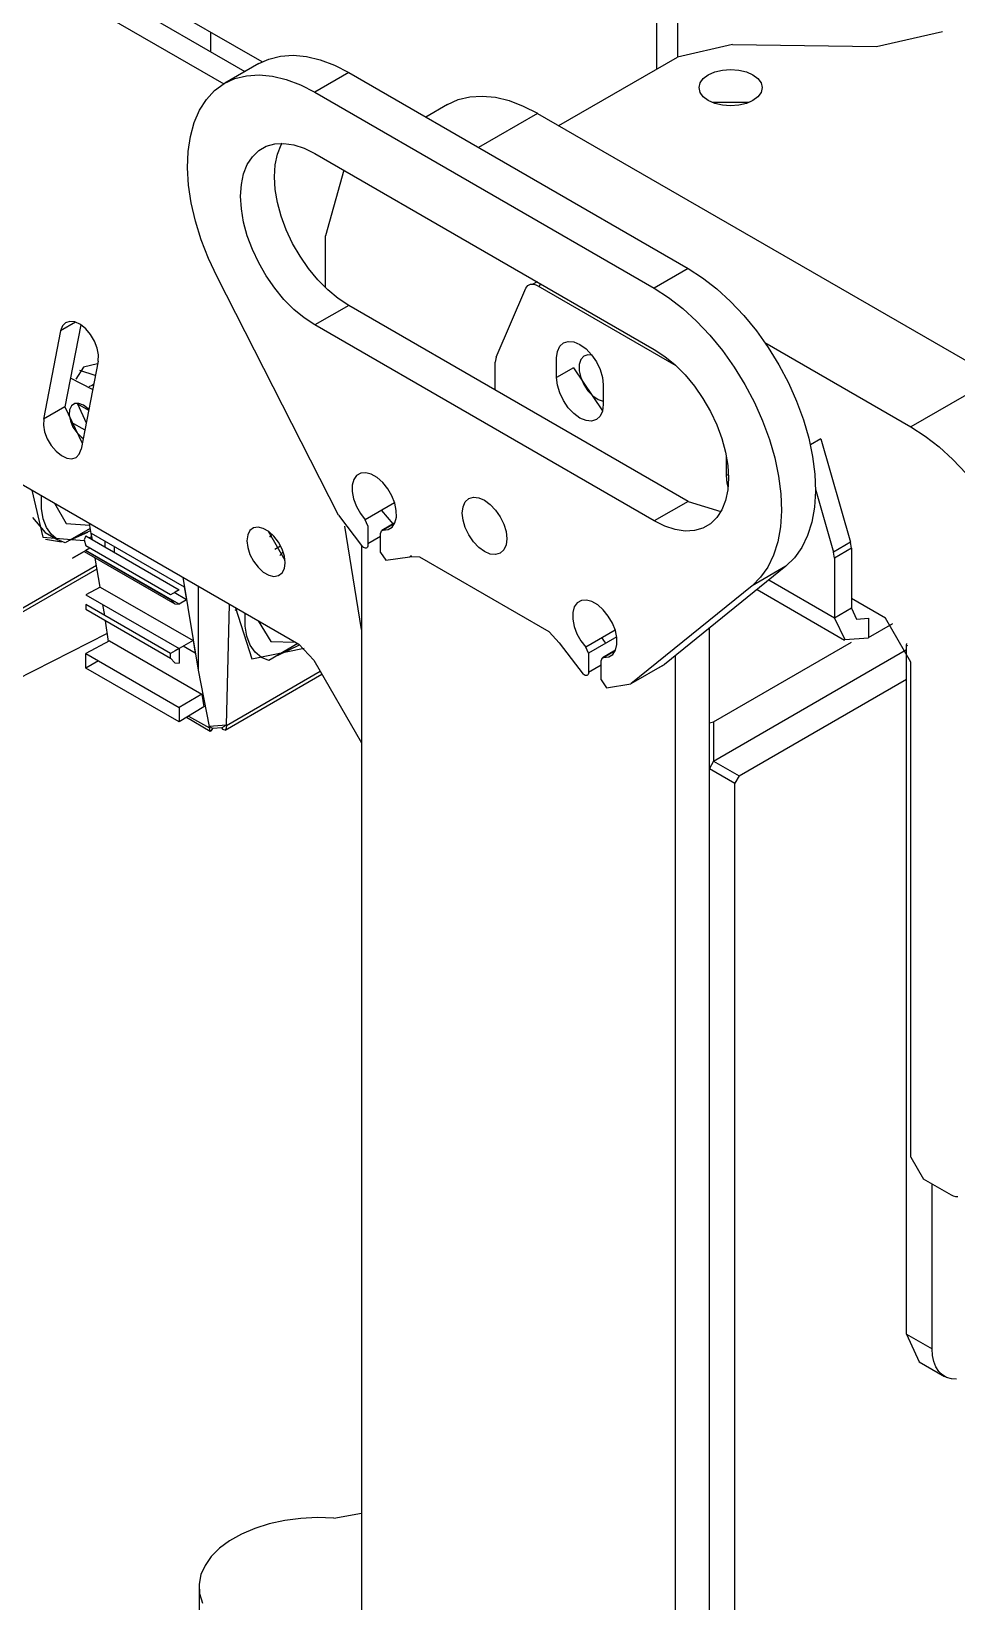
# Model space of a CAD drawing. Extents: x 0 to 258, y 0 to 184.
# Drawn here: x 17.11 to 24.82, y 37.22 to 50.3 of the extents above; entities that cross this region are included whole.
import ezdxf

# ---------------------------------------------------------------- set-up
doc = ezdxf.new("R2010")
doc.units = 0

msp = doc.modelspace()

# ---------------------------------------------------------------- linework, layer by layer
for p, q in [((6.067544, 52.860342), (19.340879, 45.197489)), ((22.497619, 51.846989), (22.497619, 50.089099)), ((22.320878, 51.74486), (22.320878, 49.987235)), ((19.035286, 50.048883), (17.371059, 51.009583)), ((17.371059, 50.642078), (18.716199, 49.865527)), ((17.5478, 50.744207), (18.892676, 49.967656)), ((18.608514, 50.131697), (18.608514, 50.295209)), ((24.154911, 50.175904), (24.705652, 50.302557)), ((19.188482, 50.096997), (19.293289, 50.104141)), ((19.293289, 50.104141), (19.404046, 50.093743)), ((22.95653, 50.194737), (22.497582, 50.089194)), ((22.956406, 50.194668), (24.154967, 50.175882)), ((19.007505, 50.034066), (18.724666, 49.870554)), ((19.007608, 50.033944), (19.090967, 50.072391)), ((19.090967, 50.072391), (19.188482, 50.096997)), ((19.404046, 50.093743), (19.519333, 50.065924)), ((19.519333, 50.065924), (19.63767, 50.021051)), ((19.63767, 50.021051), (19.757547, 49.959697)), ((21.507814, 49.517865), (22.497619, 50.089099)), ((22.808274, 49.965298), (22.871583, 49.980432)), ((22.871583, 49.980432), (22.939523, 49.985592)), ((22.939523, 49.985592), (23.007463, 49.980432)), ((23.007463, 49.980432), (23.070772, 49.965298)), ((18.639851, 49.80903), (18.719144, 49.867373)), ((18.719144, 49.867373), (18.808115, 49.909111)), ((18.808115, 49.909111), (18.90563, 49.933718)), ((18.90563, 49.933718), (19.010439, 49.940861)), ((19.010439, 49.940861), (19.121196, 49.930463)), ((19.121196, 49.930463), (19.236483, 49.902645)), ((19.236483, 49.902645), (19.35482, 49.857772)), ((19.35482, 49.857772), (19.474695, 49.796418)), ((19.757598, 49.959718), (19.474758, 49.79647)), ((19.757598, 49.959718), (22.58599, 48.326976)), ((22.677028, 49.834068), (22.68597, 49.873287)), ((22.68597, 49.873287), (22.712191, 49.909836)), ((22.712191, 49.909836), (22.753907, 49.941221)), ((22.753907, 49.941221), (22.808274, 49.965298)), ((23.070772, 49.965298), (23.125139, 49.941221)), ((23.125139, 49.941221), (23.166855, 49.909836)), ((23.166855, 49.909836), (23.193076, 49.873287)), ((23.193076, 49.873287), (23.202018, 49.834068)), ((18.514243, 49.645727), (18.571258, 49.734833)), ((18.571258, 49.734833), (18.639851, 49.80903)), ((19.474758, 49.79647), (22.303151, 48.163464)), ((20.580919, 49.694299), (20.669546, 49.73459)), ((20.669546, 49.73459), (20.766553, 49.758085)), ((20.766553, 49.758085), (20.870653, 49.764435)), ((20.870653, 49.764435), (20.980543, 49.75356)), ((20.980543, 49.75356), (21.094837, 49.725605)), ((21.094837, 49.725605), (21.2121, 49.680916)), ((22.68597, 49.794846), (22.677028, 49.834068)), ((22.712191, 49.758299), (22.68597, 49.794846)), ((22.753907, 49.726914), (22.712191, 49.758299)), ((22.808274, 49.702837), (22.753907, 49.726914)), ((23.094092, 49.711587), (22.784954, 49.711587)), ((23.125139, 49.726914), (23.070772, 49.702837)), ((23.166855, 49.758299), (23.125139, 49.726914)), ((23.193076, 49.794846), (23.166855, 49.758299)), ((23.202018, 49.834068), (23.193076, 49.794846)), ((18.469533, 49.542857), (18.514243, 49.645727)), ((20.58098, 49.694341), (20.399211, 49.589302)), ((21.330808, 49.619994), (20.838419, 49.335831)), ((21.2121, 49.680916), (21.330856, 49.620062)), ((21.330808, 49.619994), (25.14927, 47.415753)), ((22.871583, 49.687703), (22.808274, 49.702837)), ((22.939523, 49.682544), (22.871583, 49.687703)), ((23.007463, 49.687703), (22.939523, 49.682544)), ((23.070772, 49.702837), (23.007463, 49.687703)), ((18.437707, 49.427541), (18.469533, 49.542857)), ((18.41916, 49.301256), (18.437707, 49.427541)), ((19.007108, 49.30941), (19.069531, 49.345457)), ((19.069531, 49.345457), (19.140201, 49.36575)), ((19.140201, 49.36575), (19.217679, 49.369878)), ((19.163892, 49.278875), (19.194742, 49.356577)), ((19.194742, 49.356577), (19.202151, 49.370362)), ((19.217679, 49.369878), (19.30039, 49.35776)), ((19.30039, 49.35776), (19.386652, 49.329632)), ((19.386652, 49.329632), (19.474703, 49.286071)), ((18.414159, 49.165623), (18.41916, 49.301256)), ((18.88105, 49.115593), (18.911898, 49.193295)), ((18.911898, 49.193295), (18.954205, 49.258343)), ((18.954205, 49.258343), (19.007108, 49.30941)), ((19.138836, 49.092053), (19.145133, 49.190096)), ((19.145133, 49.190096), (19.163892, 49.278875)), ((19.474758, 49.28609), (22.303151, 47.653348)), ((18.422731, 49.022375), (18.414159, 49.165623)), ((18.862291, 49.026814), (18.88105, 49.115593)), ((19.145133, 48.986735), (19.138836, 49.092053)), ((19.717145, 49.146107), (19.563092, 48.59933)), ((18.444798, 48.873351), (18.422731, 49.022375)), ((18.855994, 48.92877), (18.862291, 49.026814)), ((18.862291, 48.823453), (18.855994, 48.92877)), ((19.163892, 48.876293), (19.145133, 48.986735)), ((18.480053, 48.720459), (18.444798, 48.873351)), ((18.88105, 48.713011), (18.862291, 48.823453)), ((19.194742, 48.762972), (19.163892, 48.876293)), ((18.528054, 48.565662), (18.480053, 48.720459)), ((18.911898, 48.59969), (18.88105, 48.713011)), ((19.237049, 48.649077), (19.194742, 48.762972)), ((18.588186, 48.410939), (18.528054, 48.565662)), ((18.954205, 48.485798), (18.911898, 48.59969)), ((19.28995, 48.536931), (19.237049, 48.649077)), ((19.352373, 48.428814), (19.28995, 48.536931)), ((19.563129, 48.168756), (19.563129, 48.599232)), ((18.659679, 48.258275), (18.588186, 48.410939)), ((19.007108, 48.373649), (18.954205, 48.485798)), ((19.423043, 48.326926), (19.352373, 48.428814)), ((19.069531, 48.265532), (19.007108, 48.373649)), ((19.500521, 48.233343), (19.423043, 48.326926)), ((22.58599, 48.326976), (22.303151, 48.163464)), ((22.585969, 48.326868), (22.705846, 48.249819)), ((19.670814, 46.272489), (18.659578, 48.258185)), ((19.140201, 48.163644), (19.069531, 48.265532)), ((19.217679, 48.070064), (19.140201, 48.163644)), ((19.583232, 48.14997), (19.500521, 48.233343)), ((19.669494, 48.078504), (19.583232, 48.14997)), ((20.984998, 47.589054), (21.233442, 48.1632)), ((21.233476, 48.163197), (21.240408, 48.175553)), ((21.240408, 48.175553), (21.249351, 48.185369)), ((21.249351, 48.185369), (21.260119, 48.192433)), ((21.260119, 48.192433), (21.272475, 48.196587)), ((21.272475, 48.196587), (21.286154, 48.197646)), ((21.286154, 48.197646), (21.300839, 48.195794)), ((21.326575, 48.21691), (21.292708, 48.197331)), ((21.300839, 48.195794), (21.316211, 48.190952)), ((21.316211, 48.190952), (21.331927, 48.183226)), ((21.331866, 48.183308), (22.482009, 47.519469)), ((21.345096, 48.1759), (21.355679, 48.200241)), ((22.303127, 48.163589), (22.423004, 48.086537)), ((22.705846, 48.249819), (22.824183, 48.158061)), ((22.824183, 48.158061), (22.93947, 48.052771)), ((19.30039, 47.986691), (19.217679, 48.070064)), ((19.757598, 48.020325), (19.474758, 47.857077)), ((19.757547, 48.020401), (19.669494, 48.078504)), ((22.58599, 46.387583), (19.757598, 48.020325)), ((22.423004, 48.086537), (22.541341, 47.994779)), ((22.93947, 48.052771), (23.050227, 47.935298)), ((17.48139, 47.88036), (17.356507, 47.808129)), ((17.433821, 47.887197), (17.398028, 47.87582)), ((17.475977, 47.881958), (17.433821, 47.887197)), ((17.521085, 47.860527), (17.475977, 47.881958)), ((19.386652, 47.915224), (19.30039, 47.986691)), ((19.474703, 47.857119), (19.386652, 47.915224)), ((22.541341, 47.994779), (22.656628, 47.889488)), ((22.656628, 47.889488), (22.767385, 47.772016)), ((23.050227, 47.935298), (23.155034, 47.807148)), ((17.356507, 47.808129), (17.214955, 47.073382)), ((17.371503, 47.848748), (17.356396, 47.808177)), ((17.398028, 47.87582), (17.371503, 47.848748)), ((17.523459, 47.859194), (17.391961, 47.175247)), ((17.56549, 47.824637), (17.521085, 47.860527)), ((17.605593, 47.777199), (17.56549, 47.824637)), ((17.638148, 47.722055), (17.605593, 47.777199)), ((22.303151, 46.224335), (19.474758, 47.857077)), ((22.767385, 47.772016), (22.872192, 47.643865)), ((23.155034, 47.807148), (23.252551, 47.669961)), ((17.660505, 47.663675), (17.638148, 47.722055)), ((17.670876, 47.606787), (17.660505, 47.663675)), ((21.489955, 47.581789), (21.496596, 47.636081)), ((21.496596, 47.636081), (21.516016, 47.679023)), ((21.516016, 47.679023), (21.546919, 47.707691)), ((21.546919, 47.707691), (21.587192, 47.720126)), ((21.587192, 47.720126), (21.634089, 47.715496)), ((21.634089, 47.715496), (21.684418, 47.694091)), ((21.684418, 47.694091), (21.734747, 47.657386)), ((21.734747, 47.657386), (21.781644, 47.60788)), ((22.303127, 47.65325), (22.39118, 47.595145)), ((22.872192, 47.643865), (22.969707, 47.506679)), ((23.225752, 47.709704), (24.44204, 47.007501)), ((23.252551, 47.669961), (23.341522, 47.525496)), ((17.547253, 47.506692), (17.484356, 47.404174)), ((17.66845, 47.555982), (17.527163, 46.82097)), ((17.664317, 47.534294), (17.547253, 47.506692)), ((17.668495, 47.555997), (17.670876, 47.606787)), ((20.98489, 47.589057), (20.977296, 47.547946)), ((20.977325, 47.316269), (20.977325, 47.548044)), ((21.490087, 47.418398), (21.490087, 47.581911)), ((21.631374, 47.500155), (21.490087, 47.418398)), ((21.631377, 47.500123), (21.873039, 47.142782)), ((21.690443, 47.568877), (21.67724, 47.527073)), ((21.67724, 47.527073), (21.67724, 47.475353)), ((21.715684, 47.597045), (21.690443, 47.568877)), ((21.750701, 47.609083), (21.715684, 47.597045)), ((21.782573, 47.606702), (21.750701, 47.609083)), ((21.781644, 47.60788), (21.821916, 47.548944)), ((21.821916, 47.548944), (21.85282, 47.4846)), ((21.85282, 47.4846), (21.87224, 47.419229)), ((22.39118, 47.595145), (22.477439, 47.523681)), ((22.477439, 47.523681), (22.560153, 47.440309)), ((22.969707, 47.506679), (23.058681, 47.362217)), ((23.341522, 47.525496), (23.420815, 47.375607)), ((17.623188, 47.320558), (17.437694, 47.41366)), ((17.645146, 47.434673), (17.516209, 47.47808)), ((17.594367, 47.34458), (17.618444, 47.355428)), ((17.618444, 47.355428), (17.631673, 47.364159)), ((21.496604, 47.356531), (21.489963, 47.418475)), ((21.516024, 47.29116), (21.496604, 47.356531)), ((21.67724, 47.475353), (21.690443, 47.418306)), ((21.690443, 47.418306), (21.715684, 47.361005)), ((21.715684, 47.361005), (21.750701, 47.308541)), ((21.87224, 47.419229), (21.878855, 47.357285)), ((21.878759, 47.35728), (21.878759, 47.194032)), ((22.560153, 47.440309), (22.637631, 47.346726)), ((23.058681, 47.362217), (23.137971, 47.212325)), ((23.420815, 47.375607), (23.489409, 47.222213)), ((25.14927, 47.415753), (24.44204, 47.007501)), ((21.546927, 47.226817), (21.516024, 47.29116)), ((21.5872, 47.167881), (21.546927, 47.226817)), ((21.750701, 47.308541), (21.792394, 47.265575)), ((21.792394, 47.265575), (21.837061, 47.235926)), ((21.837061, 47.235926), (21.878863, 47.222485)), ((22.637631, 47.346726), (22.708301, 47.244837)), ((22.708301, 47.244837), (22.770724, 47.136721)), ((17.391961, 47.175247), (17.214955, 47.073382)), ((17.391831, 47.175337), (17.536918, 46.872259)), ((17.431304, 47.150648), (17.428024, 47.106995)), ((17.428024, 47.106995), (17.437734, 47.057089)), ((17.447206, 47.183319), (17.431304, 47.150648)), ((17.474008, 47.201469), (17.447206, 47.183319)), ((17.508809, 47.203057), (17.474008, 47.201469)), ((17.497781, 47.200551), (17.5693, 47.040532)), ((17.497794, 47.200647), (17.589869, 47.147465)), ((17.54784, 47.188055), (17.508809, 47.203057)), ((17.586861, 47.157993), (17.547829, 47.188047)), ((17.591094, 47.153786), (17.586861, 47.157993)), ((21.634097, 47.118375), (21.5872, 47.167881)), ((21.684426, 47.081669), (21.634097, 47.118375)), ((21.852828, 47.096734), (21.821924, 47.068069)), ((21.872248, 47.139679), (21.852828, 47.096734)), ((21.878863, 47.193971), (21.872248, 47.139679)), ((22.770724, 47.136721), (22.823625, 47.024575)), ((23.137971, 47.212325), (23.206567, 47.058931)), ((23.489409, 47.222213), (23.546424, 47.067278)), ((17.215055, 47.073284), (17.212674, 47.022495)), ((17.212674, 47.022495), (17.223046, 46.965607)), ((17.223046, 46.965607), (17.245403, 46.907227)), ((17.437734, 47.057089), (17.459377, 47.006342)), ((17.439851, 47.050099), (17.558119, 46.982101)), ((17.459377, 47.006342), (17.490605, 46.960247)), ((21.734755, 47.060264), (21.684426, 47.081669)), ((21.781652, 47.055634), (21.734755, 47.060264)), ((21.821924, 47.068069), (21.781652, 47.055634)), ((22.823625, 47.024575), (22.865932, 46.91068)), ((23.206567, 47.058931), (23.263582, 46.903996)), ((23.546424, 47.067278), (23.591133, 46.912788)), ((24.442122, 47.007535), (24.56088, 46.931277)), ((17.245403, 46.907227), (17.277957, 46.852082)), ((17.277957, 46.852082), (17.318063, 46.804645)), ((17.490605, 46.960247), (17.528031, 46.923803)), ((17.528031, 46.923803), (17.54462, 46.912399)), ((22.865932, 46.91068), (22.896782, 46.797359)), ((23.263582, 46.903996), (23.308288, 46.749509)), ((23.591133, 46.912788), (23.622959, 46.760724)), ((23.690888, 46.907753), (23.604105, 46.857747)), ((23.690888, 46.907753), (23.939596, 46.046536)), ((24.56088, 46.931277), (24.678143, 46.840576)), ((24.678143, 46.840576), (24.792437, 46.736573)), ((17.318063, 46.804645), (17.362468, 46.768755)), ((17.362468, 46.768755), (17.407574, 46.747323)), ((17.407574, 46.747323), (17.449733, 46.742085)), ((17.449733, 46.742085), (17.485523, 46.753462)), ((17.485523, 46.753462), (17.512047, 46.780531)), ((17.512047, 46.780531), (17.527155, 46.821105)), ((22.896782, 46.797359), (22.915541, 46.686916)), ((22.904283, 46.60216), (22.904283, 46.761439)), ((23.308288, 46.749509), (23.340118, 46.597445)), ((23.622959, 46.760724), (23.641507, 46.613037)), ((24.792437, 46.736573), (24.902327, 46.620572)), ((19.798748, 46.569703), (19.785889, 46.523584)), ((19.823116, 46.603567), (19.798748, 46.569703)), ((19.857327, 46.622908), (19.823116, 46.603567)), ((19.899091, 46.626401), (19.857327, 46.622908)), ((19.9456, 46.613833), (19.899091, 46.626401)), ((19.993725, 46.586052), (19.9456, 46.613833)), ((20.040233, 46.544917), (19.993725, 46.586052)), ((22.910789, 46.540134), (22.904175, 46.602075)), ((22.921217, 46.611949), (22.904283, 46.60216)), ((22.915541, 46.686916), (22.921838, 46.581599)), ((22.921838, 46.581599), (22.915541, 46.483555)), ((23.340118, 46.597445), (23.358665, 46.449755)), ((23.641507, 46.613037), (23.646507, 46.471612)), ((17.117406, 46.481222), (17.207001, 46.090257)), ((19.785889, 46.523584), (19.78536, 46.468313)), ((19.78536, 46.468313), (19.79724, 46.407604)), ((20.081998, 46.493191), (20.040233, 46.544917)), ((20.116208, 46.434359), (20.081998, 46.493191)), ((22.915541, 46.483555), (22.896782, 46.394777)), ((22.918489, 46.509225), (22.910789, 46.540134)), ((23.358665, 46.449755), (23.363665, 46.308333)), ((23.646507, 46.471612), (23.637935, 46.33827)), ((23.646703, 46.489977), (23.798045, 45.965044)), ((17.196064, 46.424109), (17.196857, 46.435301)), ((17.196064, 46.328785), (17.196064, 46.424109)), ((17.210298, 46.243097), (17.196064, 46.328785)), ((17.304802, 46.373039), (17.403862, 46.203503)), ((19.79724, 46.407604), (19.820709, 46.345538)), ((19.820709, 46.345538), (19.854184, 46.286287)), ((20.13992, 46.374883), (19.895445, 46.23386)), ((20.029652, 46.311293), (20.125738, 46.199303)), ((20.140576, 46.372367), (20.116208, 46.434359)), ((20.153461, 46.311386), (20.140576, 46.372367)), ((20.153991, 46.255519), (20.153461, 46.311386)), ((20.703299, 46.2905), (20.709623, 46.342323)), ((20.709623, 46.342323), (20.72817, 46.383315)), ((20.72817, 46.383315), (20.757668, 46.410679)), ((20.757668, 46.410679), (20.79611, 46.422558)), ((20.79611, 46.422558), (20.840877, 46.41814)), ((20.840877, 46.41814), (20.888917, 46.397714)), ((20.888917, 46.397714), (20.93696, 46.362678)), ((20.93696, 46.362678), (20.981725, 46.315421)), ((20.981725, 46.315421), (21.020169, 46.259165)), ((22.58599, 46.387583), (22.303151, 46.224335)), ((22.585969, 46.387588), (22.858532, 46.303303)), ((22.865932, 46.317074), (22.823625, 46.252027)), ((22.896782, 46.394777), (22.865932, 46.317074)), ((23.363665, 46.308333), (23.355093, 46.174988)), ((23.637935, 46.33827), (23.615869, 46.214712)), ((17.121949, 46.252609), (17.228047, 46.127596)), ((17.23832, 46.169609), (17.210298, 46.243097)), ((17.403862, 46.203503), (17.599672, 46.188871)), ((17.516156, 46.251026), (17.541212, 46.236157)), ((17.541212, 46.236157), (17.544414, 46.234834)), ((17.619502, 46.068761), (17.597013, 46.204227)), ((19.670836, 46.272513), (19.87245, 46.008687)), ((19.863695, 45.319461), (19.723731, 46.181737)), ((19.854184, 46.286287), (19.895424, 46.233834)), ((19.916646, 46.184143), (19.895427, 46.233807)), ((19.916612, 46.184119), (19.916612, 46.022723)), ((20.142301, 46.208725), (20.033028, 46.145754)), ((20.139655, 46.203433), (20.043876, 46.148135)), ((20.118642, 46.173538), (20.142111, 46.208516)), ((20.142111, 46.208516), (20.153991, 46.255519)), ((20.709623, 46.231373), (20.703299, 46.2905)), ((20.72817, 46.168974), (20.709623, 46.231373)), ((21.020169, 46.259165), (21.049665, 46.197745)), ((21.049665, 46.197745), (21.068212, 46.135346)), ((22.39118, 46.180737), (22.303127, 46.224298)), ((22.477439, 46.15261), (22.39118, 46.180737)), ((22.770724, 46.200962), (22.708301, 46.164913)), ((22.823625, 46.252027), (22.770724, 46.200962)), ((23.615869, 46.214712), (23.580613, 46.102527)), ((17.207001, 46.090257), (17.551677, 46.061474)), ((17.22792, 46.127498), (17.334017, 46.066379)), ((17.229256, 46.071211), (17.364878, 46.051579)), ((17.279299, 46.11052), (17.23832, 46.169609)), ((17.332014, 46.067596), (17.279299, 46.11052)), ((17.394885, 46.042117), (17.332014, 46.067596)), ((17.603892, 46.162688), (17.394871, 46.042038)), ((17.43199, 46.063538), (17.583593, 46.13099)), ((17.472138, 46.086713), (17.607041, 46.144209)), ((17.566763, 46.099209), (17.551568, 46.06696)), ((17.551568, 46.06696), (17.566234, 46.017214)), ((17.56685, 46.099188), (18.343401, 45.650984)), ((17.595232, 46.082773), (17.615314, 46.094018)), ((17.62109, 46.067967), (17.611829, 46.123265)), ((17.611829, 46.123265), (18.386793, 45.675855)), ((17.724542, 46.058177), (17.724542, 46.008171)), ((18.915454, 46.107382), (18.908998, 46.059341)), ((18.908998, 46.059341), (18.915454, 46.003861)), ((18.934266, 46.144087), (18.915454, 46.107382)), ((18.96392, 46.166498), (18.934266, 46.144087)), ((19.002015, 46.172768), (18.96392, 46.166498)), ((19.045465, 46.162423), (19.002015, 46.172768)), ((19.090751, 46.136282), (19.045465, 46.162423)), ((19.086906, 46.139092), (19.226106, 45.897964)), ((19.1342, 46.096468), (19.090751, 46.136282)), ((19.117209, 46.11392), (19.096095, 46.090425)), ((19.172295, 46.046205), (19.1342, 46.096468)), ((19.201949, 45.989566), (19.172295, 46.046205)), ((20.02271, 46.095483), (19.916612, 46.0341)), ((20.027384, 46.140506), (20.022704, 46.122923)), ((20.02271, 45.961604), (20.02271, 46.123)), ((20.043924, 46.148085), (20.027384, 46.140506)), ((20.043924, 46.148085), (20.085165, 46.152927)), ((20.085165, 46.152927), (20.118642, 46.173538)), ((20.757668, 46.107554), (20.72817, 46.168974)), ((20.79611, 46.051298), (20.757668, 46.107554)), ((20.840877, 46.004041), (20.79611, 46.051298)), ((21.068212, 46.135346), (21.074536, 46.076219)), ((21.074536, 46.076219), (21.068212, 46.024395)), ((22.560153, 46.140492), (22.477439, 46.15261)), ((22.637631, 46.144619), (22.560153, 46.140492)), ((22.708301, 46.164913), (22.637631, 46.144619)), ((23.333027, 46.05143), (23.297771, 45.939247)), ((23.355093, 46.174988), (23.333027, 46.05143)), ((23.580613, 46.102527), (23.532612, 46.003149)), ((23.939596, 46.046536), (23.798045, 45.965044)), ((23.947148, 45.996773), (23.939554, 46.046641)), ((17.566141, 45.977826), (17.456635, 45.91459)), ((17.456635, 45.91459), (17.55151, 45.969359)), ((17.551505, 45.969277), (18.307418, 45.53298)), ((18.271964, 45.609709), (17.566057, 46.017167)), ((17.566057, 45.977744), (18.271964, 45.570286)), ((17.600188, 45.997588), (17.56685, 45.978273)), ((18.343401, 45.529805), (17.56685, 45.978273)), ((17.684854, 45.67268), (17.644638, 45.915567)), ((17.80524, 45.961604), (17.80524, 46.011611)), ((18.915454, 46.003861), (18.934266, 45.945433)), ((18.934266, 45.945433), (18.96392, 45.888794)), ((19.141648, 45.989386), (19.189273, 46.016902)), ((19.21044, 45.96769), (19.183188, 45.935675)), ((19.220761, 45.931138), (19.201949, 45.989566)), ((19.227217, 45.875657), (19.220761, 45.931138)), ((19.863695, 46.016638), (19.863695, 37.108922)), ((19.880531, 46.00294), (19.872567, 46.008814)), ((19.888548, 45.99913), (19.880531, 46.00294)), ((19.896194, 45.997543), (19.888548, 45.99913)), ((19.903073, 45.998336), (19.896194, 45.997543)), ((19.908815, 46.001485), (19.903073, 45.998336)), ((19.913154, 46.006803), (19.908815, 46.001485)), ((19.915853, 46.014), (19.913154, 46.006803)), ((19.916646, 46.022705), (19.915853, 46.014)), ((20.022712, 45.961475), (20.066906, 45.89643)), ((20.066906, 45.89643), (20.267576, 45.926717)), ((20.280678, 45.934352), (20.267449, 45.926679)), ((20.348822, 45.923557), (20.267576, 45.926706)), ((21.428968, 45.299882), (20.348941, 45.923504)), ((20.888917, 45.969005), (20.840877, 46.004041)), ((20.93696, 45.948579), (20.888917, 45.969005)), ((20.981725, 45.94416), (20.93696, 45.948579)), ((21.020169, 45.95604), (20.981725, 45.94416)), ((21.049665, 45.983403), (21.020169, 45.95604)), ((21.068212, 46.024395), (21.049665, 45.983403)), ((23.297771, 45.939247), (23.24977, 45.83987)), ((23.47248, 45.917856), (23.400988, 45.847736)), ((23.532612, 46.003149), (23.47248, 45.917856)), ((23.805728, 45.915133), (23.798135, 45.965002)), ((23.947269, 45.996794), (23.805717, 45.915038)), ((23.805717, 45.915038), (23.805717, 45.415241)), ((23.947269, 45.996794), (23.947269, 45.496997)), ((17.030276, 45.461807), (17.659719, 45.82508)), ((17.040595, 45.500172), (17.654692, 45.854713)), ((18.96392, 45.888794), (19.002015, 45.838531)), ((19.002015, 45.838531), (19.045465, 45.798714)), ((19.045465, 45.798714), (19.090751, 45.772573)), ((19.172295, 45.768499), (19.201949, 45.790909)), ((19.201949, 45.790909), (19.220761, 45.827614)), ((19.220761, 45.827614), (19.227217, 45.875655)), ((23.400905, 45.847834), (22.389934, 45.029479)), ((23.400905, 45.847834), (23.118066, 45.684321)), ((23.24977, 45.83987), (23.189639, 45.754574)), ((17.686971, 45.674003), (17.56685, 45.60918)), ((17.686971, 45.674003), (18.459553, 45.227916)), ((18.374887, 45.75523), (18.502416, 44.982383)), ((18.386793, 45.675855), (18.404256, 45.56764)), ((18.502416, 45.681676), (18.502416, 44.982383)), ((19.090751, 45.772573), (19.1342, 45.762228)), ((19.1342, 45.762228), (19.172295, 45.768499)), ((23.118066, 45.684321), (22.107095, 44.866231)), ((23.189639, 45.754574), (23.118146, 45.684454)), ((23.160135, 45.652836), (23.888532, 45.232149)), ((23.805717, 45.415241), (23.257502, 45.731682)), ((18.271964, 45.119701), (17.566057, 45.527159)), ((17.566057, 45.527159), (17.566057, 45.488001)), ((17.56685, 45.60918), (18.343401, 45.160976)), ((17.723748, 45.436143), (17.708667, 45.527159)), ((18.310609, 45.632022), (18.272001, 45.60973)), ((18.272001, 45.570342), (18.307793, 45.532767)), ((18.404256, 45.56764), (18.301597, 45.626907)), ((18.307793, 45.532767), (18.343325, 45.529879)), ((18.343325, 45.65091), (18.310609, 45.632022)), ((18.404256, 45.56764), (18.343401, 45.529805)), ((18.737749, 44.52186), (18.763281, 45.531083)), ((21.661587, 45.54224), (21.637219, 45.508376)), ((21.6958, 45.561581), (21.661587, 45.54224)), ((21.737565, 45.565074), (21.6958, 45.561581)), ((21.784073, 45.552506), (21.737565, 45.565074)), ((21.832198, 45.524722), (21.784073, 45.552506)), ((21.878707, 45.483588), (21.832198, 45.524722)), ((24.230109, 45.415241), (23.947269, 45.578488)), ((24.233813, 45.413124), (23.947269, 45.578488)), ((17.566057, 45.488001), (18.271964, 45.080543)), ((17.7564, 45.221322), (17.730894, 45.392796)), ((18.811713, 45.481651), (18.830499, 45.492234)), ((18.81446, 45.501532), (18.948437, 45.076713)), ((18.893118, 45.444419), (18.893911, 45.455611)), ((18.893118, 45.349095), (18.893118, 45.444419)), ((19.001856, 45.393349), (19.108052, 45.219862)), ((21.62436, 45.46226), (21.623831, 45.406988)), ((21.623831, 45.406988), (21.635711, 45.346277)), ((21.637219, 45.508376), (21.62436, 45.46226)), ((21.920468, 45.431864), (21.878707, 45.483588)), ((21.954682, 45.373029), (21.920468, 45.431864)), ((23.947269, 45.496997), (23.805717, 45.415241)), ((23.805728, 45.415251), (23.890801, 45.236008)), ((23.947148, 45.496891), (23.989685, 45.407269)), ((23.989685, 45.407269), (24.08857, 45.415225)), ((24.088557, 45.415241), (24.088557, 45.251993)), ((24.442122, 45.047841), (24.229992, 45.415264)), ((16.561964, 44.687637), (17.746767, 45.288505)), ((18.907352, 45.26341), (18.893118, 45.349095)), ((18.935374, 45.189922), (18.907352, 45.26341)), ((19.21321, 45.271339), (19.238266, 45.25647)), ((21.510256, 45.209334), (21.429011, 45.299978)), ((21.635711, 45.346277), (21.659179, 45.284211)), ((21.659179, 45.284211), (21.692657, 45.22496)), ((21.978243, 45.313641), (21.734033, 45.172353)), ((21.97905, 45.311037), (21.954682, 45.373029)), ((21.991935, 45.250059), (21.97905, 45.311037)), ((22.762731, 35.761665), (22.762731, 45.331103)), ((24.088557, 45.251993), (24.291492, 45.369203)), ((17.762377, 45.224476), (17.56685, 45.119437)), ((17.762377, 45.224476), (18.532314, 44.779977)), ((18.310609, 45.142099), (18.272001, 45.119807)), ((18.343325, 45.160987), (18.310609, 45.142099)), ((18.459553, 45.227916), (18.343401, 45.160976)), ((18.343401, 45.160976), (18.343401, 45.040062)), ((18.476751, 45.122347), (18.376474, 45.180291)), ((18.459553, 45.227916), (18.476751, 45.122347)), ((18.976353, 45.130832), (18.935374, 45.189922)), ((18.948437, 45.076713), (19.386991, 45.163958)), ((19.029068, 45.087906), (18.976353, 45.130832)), ((19.333471, 45.201987), (19.091907, 45.062551)), ((19.108052, 45.219862), (19.311394, 45.214658)), ((19.169191, 45.107025), (19.348375, 45.193126)), ((19.238266, 45.25647), (19.241468, 45.255147)), ((19.465911, 45.065668), (19.340911, 45.197618)), ((21.510256, 45.209334), (21.710927, 44.947357)), ((21.692657, 45.22496), (21.733898, 45.172509)), ((21.75512, 45.122815), (21.7339, 45.17248)), ((21.990678, 45.258872), (21.755199, 45.122876)), ((21.883538, 45.229247), (21.868113, 45.24999)), ((21.980624, 45.147483), (21.871616, 45.084512)), ((21.978243, 45.142191), (21.882464, 45.086628)), ((21.90108, 45.207075), (21.883538, 45.229247)), ((21.957116, 45.112208), (21.980584, 45.147186)), ((21.980584, 45.147186), (21.992464, 45.194189)), ((21.992464, 45.194189), (21.991935, 45.250059)), ((22.798185, 44.550319), (23.947799, 45.213893)), ((22.798185, 44.223823), (24.40685, 45.15251)), ((23.890801, 45.236008), (24.08857, 45.251916)), ((24.40685, 45.19061), (24.407115, 45.202516)), ((24.40685, 39.449158), (24.40685, 45.19061)), ((24.40685, 45.19061), (24.413729, 45.186641)), ((17.56685, 45.119437), (18.343401, 44.670969)), ((17.56685, 44.998258), (17.56685, 45.119437)), ((17.671625, 45.058847), (17.56685, 44.998258)), ((18.271964, 45.080543), (18.271964, 45.119701)), ((18.272001, 45.080416), (18.307794, 45.042843)), ((18.307794, 45.042843), (18.343325, 45.039956)), ((19.091939, 45.062427), (19.029068, 45.087906)), ((19.466027, 45.065726), (19.863695, 44.376752)), ((21.755199, 45.122876), (21.755199, 44.961481)), ((21.861297, 45.022599), (21.755199, 44.961481)), ((21.86586, 45.079176), (21.861181, 45.061594)), ((21.861297, 44.900097), (21.861297, 45.061493)), ((21.8824, 45.086755), (21.86586, 45.079176)), ((21.8824, 45.086755), (21.923641, 45.091597)), ((21.923641, 45.091597), (21.957116, 45.112208)), ((22.389934, 45.029479), (22.107095, 44.866231)), ((22.33983, 45.00056), (22.389839, 45.029428)), ((22.479892, 35.598417), (22.479892, 45.102239)), ((24.44204, 40.924209), (24.44204, 45.047735)), ((18.343401, 44.550054), (17.56685, 44.998258)), ((18.502434, 44.982359), (18.59403, 44.5121)), ((18.727311, 44.482056), (19.534025, 44.947722)), ((18.73763, 44.520421), (19.520002, 44.972064)), ((21.719004, 44.941611), (21.71104, 44.947484)), ((21.727021, 44.937801), (21.719004, 44.941611)), ((21.734668, 44.936213), (21.727021, 44.937801)), ((21.741547, 44.937007), (21.734668, 44.936213)), ((21.747288, 44.940155), (21.741547, 44.937007)), ((21.751627, 44.945473), (21.747288, 44.940155)), ((21.754326, 44.95267), (21.751627, 44.945473)), ((21.75512, 44.961375), (21.754326, 44.95267)), ((21.861186, 44.900145), (21.905382, 44.8351)), ((23.010116, 44.101321), (24.40685, 44.907506)), ((18.532314, 44.779977), (18.343401, 44.670969)), ((18.532314, 44.779977), (18.548982, 44.677054)), ((21.905382, 44.8351), (22.106997, 44.866146)), ((18.548982, 44.677054), (18.343401, 44.550054)), ((18.343401, 44.670969), (18.343401, 44.550054)), ((18.405314, 44.588419), (18.603222, 44.474383)), ((18.423041, 44.599267), (18.595814, 44.499519)), ((18.595814, 44.499519), (18.593962, 44.512219)), ((18.737749, 44.52186), (18.59403, 44.512097)), ((18.624653, 44.49555), (18.595549, 44.512483)), ((18.595906, 44.499461), (18.598287, 44.482157)), ((18.598287, 44.482157), (18.602944, 44.474272)), ((18.602944, 44.474272), (18.61022, 44.475595)), ((18.61022, 44.475595), (18.620671, 44.488718)), ((18.620671, 44.488718), (18.624375, 44.49528)), ((18.624375, 44.49528), (18.624518, 44.495545)), ((18.699353, 44.499693), (18.62464, 44.495645)), ((18.73763, 44.521744), (18.699266, 44.499783)), ((18.699599, 44.499413), (18.699398, 44.499678)), ((18.711002, 44.486422), (18.699599, 44.499413)), ((18.722618, 44.48076), (18.711002, 44.486422)), ((18.73082, 44.485337), (18.722618, 44.48076)), ((18.735873, 44.498751), (18.73082, 44.485337)), ((18.737725, 44.520447), (18.735873, 44.498751)), ((18.73763, 44.521744), (18.73763, 44.520421)), ((22.762747, 44.541879), (22.798101, 44.550345)), ((22.798185, 44.550319), (22.798185, 44.223823)), ((22.798101, 44.223717), (22.762747, 44.16248)), ((22.798185, 44.223823), (23.010116, 44.101321)), ((22.762731, 44.16244), (22.974927, 44.039938)), ((22.762731, 35.507136), (22.762731, 44.16244)), ((23.010233, 44.101255), (22.974879, 44.040017)), ((22.974927, 35.384634), (22.974927, 44.039938)), ((24.442122, 40.924315), (24.548188, 40.740604)), ((24.779912, 40.606709), (24.548137, 40.740588)), ((24.618781, 39.326657), (24.618781, 40.699842)), ((24.798028, 40.598121), (24.779984, 40.606746)), ((24.815543, 40.593305), (24.798028, 40.598121)), ((24.832027, 40.592512), (24.815543, 40.593305)), ((24.406768, 39.449222), (24.510342, 39.220299)), ((24.40685, 39.449158), (24.618781, 39.326657)), ((24.622438, 39.271129), (24.618892, 39.326781)), ((24.633021, 39.220688), (24.622438, 39.271129)), ((24.510302, 39.220294), (24.722498, 39.097792)), ((24.650404, 39.176477), (24.633021, 39.220688)), ((24.674269, 39.139382), (24.650404, 39.176477)), ((24.704109, 39.110146), (24.674269, 39.139382)), ((24.739338, 39.089349), (24.704109, 39.110146)), ((24.779248, 39.077417), (24.739338, 39.089349)), ((24.823034, 39.074586), (24.779248, 39.077417)), ((19.632278, 37.917027), (19.863613, 37.957141)), ((18.973792, 37.831331), (18.863005, 37.784222)), ((19.094733, 37.869214), (18.973792, 37.831331)), ((19.223537, 37.897157), (19.094733, 37.869214)), ((19.357765, 37.914619), (19.223537, 37.897157)), ((19.494877, 37.921287), (19.357765, 37.914619)), ((19.632278, 37.917027), (19.494877, 37.921287)), ((18.764469, 37.728779), (18.680049, 37.666052)), ((18.863005, 37.784222), (18.764469, 37.728779)), ((18.611342, 37.597231), (18.559653, 37.523613)), ((18.680049, 37.666052), (18.611342, 37.597231)), ((18.525958, 37.446599), (18.510904, 37.367644)), ((18.559653, 37.523613), (18.525958, 37.446599)), ((18.510089, 37.344136), (18.510089, 36.119381)), ((18.510904, 37.367644), (18.514767, 37.28824)), ((18.514767, 37.28824), (18.537468, 37.209895))]:
    msp.add_line(p, q)

doc.saveas('drawing.dxf')
